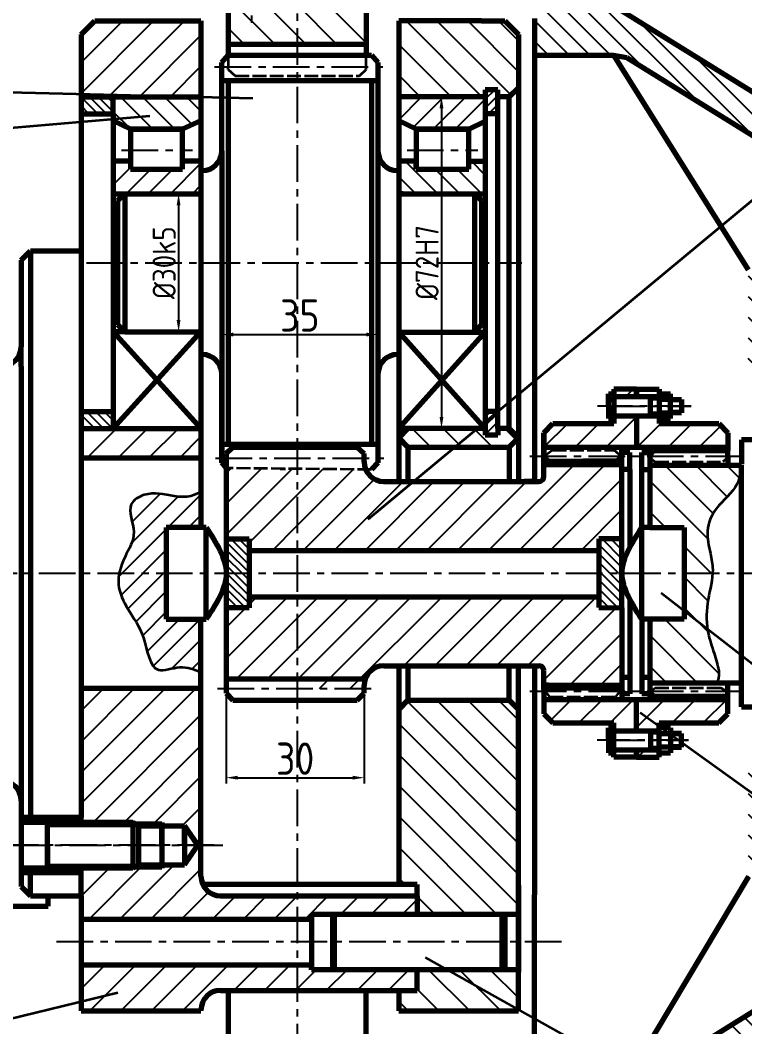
# Model space of a CAD drawing. Header units: millimetres. Extents: x -5 to 3318, y -968 to 297.
# Drawn here: x 2446.1 to 2603.3, y -409.6 to -191.3 of the extents above; entities that cross this region are included whole.
import ezdxf

# ---------------------------------------------------------------- set-up
doc = ezdxf.new("R2010")
doc.units = ezdxf.units.MM
doc.header["$LTSCALE"] = 0.25
doc.linetypes.add('ACAD_ISO02W100', pattern=[15, 12, -3])
doc.linetypes.add('CENTER', pattern=[50.8, 31.75, -6.35, 6.35, -6.35])
for name, color, linetype, lineweight in [('cu', 7, 'Continuous', 70), ('xi', 7, 'Continuous', 35), ('粗实线', 7, 'Continuous', 70), ('细实线', 7, 'Continuous', 35), ('虚线', 7, 'ACAD_ISO02W100', 35)]:
    doc.layers.add(name, color=color, linetype=linetype, lineweight=lineweight)
for name, color, linetype in [('中心线', 1, 'CENTER'), ('剖面线', 5, 'Continuous'), ('标注线', 6, 'Continuous')]:
    doc.layers.add(name, color=color, linetype=linetype)
doc.styles.add('标注', font='gbenor.shx', dxfattribs={"height": 7, "bigfont": 'gbcbig.shx'})
doc.dimstyles.new('ISO-25', dxfattribs={"dimtxt": 7, "dimasz": 2.5, "dimexe": 1.25, "dimexo": 0.625, "dimtad": 1, "dimtxsty": '标注', "dimcen": 2.5, "dimadec": 0, "dimazin": 0, "dimtfac": 1, "dimtmove": 0, "dimatfit": 3, "dimfxl": 1, "dimarcsym": 0})
pattern_1 = [(45, (1960.122, -1168.251), (-3.34739, 3.34739), [])]
pattern_2 = [(135, (1960.122, -1168.251), (-3.34739, -3.34739), [])]
pattern_3 = [(135, (1960.1222, -1168.2509), (-0.9563973, -0.9563973), [])]
pattern_4 = [(45, (1960.1222, -1168.2509), (-0.9563973, 0.9563973), [])]
pattern_5 = [(45, (1960.122, -1168.251), (-2.390993, 2.390993), [])]
pattern_6 = [(135, (1960.122, -1168.251), (-2.390993, -2.390993), [])]
pattern_7 = [(135, (-1228.0989, 70.4507), (-0.841899, -0.841899), [])]

# ---------------------------------------------------------------- blocks, each defined once
blk = doc.blocks.new('*D11')
at = {"layer": 'Defpoints', "color": 0, "transparency": 16777216}
for p in [(2482.21, -228.9), (2480.44, -258.81), (2482.21, -258.81)]:
    blk.add_point(p, dxfattribs=at)
at = {"layer": '标注线', "color": 0, "lineweight": -2, "transparency": 16777216}
for p, q in [((2481.58, -228.9), (2479.19, -228.9)), ((2480.44, -231.4), (2480.44, -256.31)), ((2481.58, -258.81), (2479.19, -258.81))]:
    blk.add_line(p, q, dxfattribs=at)
at = {"layer": '标注线', "color": 0, "transparency": 16777216}
for points in [[(2480.02, -231.4), (2480.85, -231.4), (2480.44, -228.9)], [(2480.02, -256.31), (2480.85, -256.31), (2480.44, -258.81)]]:
    blk.add_solid(points, dxfattribs=at)
at = {"layer": '标注线', "color": 0, "transparency": 16777216, "insert": (2477.31, -243.86), "char_height": 7, "attachment_point": 5, "rotation": 90, "style": '标注'}
blk.add_mtext('{\\H0.71429x;%%C30k5}', dxfattribs=at)
blk = doc.blocks.new('*D12')
at = {"layer": 'Defpoints', "color": 0, "transparency": 16777216}
for p in [(2523.69, -259.43), (2489.8, -261.37), (2523.69, -261.37)]:
    blk.add_point(p, dxfattribs=at)
at = {"layer": '标注线', "color": 0, "lineweight": -2, "transparency": 16777216}
for p, q in [((2489.8, -260.74), (2489.8, -258.18)), ((2492.3, -259.43), (2521.19, -259.43)), ((2523.69, -260.74), (2523.69, -258.18))]:
    blk.add_line(p, q, dxfattribs=at)
at = {"layer": '标注线', "color": 0, "transparency": 16777216}
for points in [[(2492.3, -259.01), (2492.3, -259.85), (2489.8, -259.43)], [(2521.19, -259.01), (2521.19, -259.85), (2523.69, -259.43)]]:
    blk.add_solid(points, dxfattribs=at)
at = {"layer": '标注线', "color": 0, "transparency": 16777216, "insert": (2506.74, -255.3), "char_height": 7, "attachment_point": 5, "style": '标注'}
blk.add_mtext('35', dxfattribs=at)
blk = doc.blocks.new('*D13')
at = {"layer": 'Defpoints', "color": 0, "transparency": 16777216}
for p in [(2539.76, -207.86), (2537.48, -279.78), (2539.76, -279.78)]:
    blk.add_point(p, dxfattribs=at)
at = {"layer": '标注线', "color": 0, "lineweight": -2, "transparency": 16777216}
for p, q in [((2539.14, -207.86), (2536.23, -207.86)), ((2537.48, -210.36), (2537.48, -277.28)), ((2539.14, -279.78), (2536.23, -279.78))]:
    blk.add_line(p, q, dxfattribs=at)
at = {"layer": '标注线', "color": 0, "transparency": 16777216}
for points in [[(2537.06, -210.36), (2537.89, -210.36), (2537.48, -207.86)], [(2537.06, -277.28), (2537.89, -277.28), (2537.48, -279.78)]]:
    blk.add_solid(points, dxfattribs=at)
at = {"layer": '标注线', "color": 0, "transparency": 16777216, "insert": (2534.35, -243.82), "char_height": 7, "attachment_point": 5, "rotation": 90, "style": '标注'}
blk.add_mtext('{\\H0.71429x;%%C72H7}', dxfattribs=at)
blk = doc.blocks.new('*D14')
at = {"layer": 'Defpoints', "color": 0, "transparency": 16777216}
for p in [(2490.77, -337.18), (2520.68, -337.18), (2520.68, -355.52)]:
    blk.add_point(p, dxfattribs=at)
at = {"layer": '标注线', "color": 0, "lineweight": -2, "transparency": 16777216}
for p, q in [((2490.77, -337.81), (2490.77, -356.77)), ((2520.68, -337.81), (2520.68, -356.77)), ((2493.27, -355.52), (2518.18, -355.52))]:
    blk.add_line(p, q, dxfattribs=at)
at = {"layer": '标注线', "color": 0, "transparency": 16777216}
for points in [[(2493.27, -355.1), (2493.27, -355.94), (2490.77, -355.52)], [(2518.18, -355.1), (2518.18, -355.94), (2520.68, -355.52)]]:
    blk.add_solid(points, dxfattribs=at)
at = {"layer": '标注线', "color": 0, "transparency": 16777216, "insert": (2505.73, -351.39), "char_height": 7, "attachment_point": 5, "style": '标注'}
blk.add_mtext('30', dxfattribs=at)
blk = doc.blocks.new('*D18')
at = {"layer": 'Defpoints', "color": 0, "transparency": 16777216}
for p in [(2811.33, -53.99), (2189.6, -288.34), (2811.33, -292.7)]:
    blk.add_point(p, dxfattribs=at)
at = {"layer": '标注线', "color": 0, "lineweight": -2, "transparency": 16777216}
for p, q in [((2189.6, -287.72), (2189.6, -52.74)), ((2192.1, -53.99), (2808.83, -53.99)), ((2811.33, -292.08), (2811.33, -52.74))]:
    blk.add_line(p, q, dxfattribs=at)
at = {"layer": '标注线', "color": 0, "transparency": 16777216}
for points in [[(2192.1, -53.57), (2192.1, -54.41), (2189.6, -53.99)], [(2808.83, -53.57), (2808.83, -54.41), (2811.33, -53.99)]]:
    blk.add_solid(points, dxfattribs=at)
at = {"layer": '标注线', "color": 0, "transparency": 16777216, "insert": (2508.35, -49.87), "char_height": 7, "attachment_point": 5, "style": '标注'}
blk.add_mtext('623', dxfattribs=at)
blk = doc.blocks.new('*D19')
at = {"layer": 'Defpoints', "color": 0, "transparency": 16777216}
for p in [(2698.47, -69.54), (2320.95, -223.87), (2698.47, -246.26)]:
    blk.add_point(p, dxfattribs=at)
at = {"layer": '标注线', "color": 0, "lineweight": -2, "transparency": 16777216}
for p, q in [((2320.95, -223.24), (2320.95, -68.29)), ((2323.45, -69.54), (2695.97, -69.54)), ((2698.47, -245.64), (2698.47, -68.29))]:
    blk.add_line(p, q, dxfattribs=at)
at = {"layer": '标注线', "color": 0, "transparency": 16777216}
for points in [[(2323.45, -69.12), (2323.45, -69.95), (2320.95, -69.54)], [(2695.97, -69.12), (2695.97, -69.95), (2698.47, -69.54)]]:
    blk.add_solid(points, dxfattribs=at)
at = {"layer": '标注线', "color": 0, "transparency": 16777216, "insert": (2508.56, -65.41), "char_height": 7, "attachment_point": 5, "style": '标注'}
blk.add_mtext('378', dxfattribs=at)

msp = doc.modelspace()

# ---------------------------------------------------------------- hatches: boundary and pattern name
at = {"layer": '剖面线'}
h = msp.add_hatch(dxfattribs=at)
h.set_pattern_fill('ANSI31', color=256, angle=90)
h.paths.add_polyline_path([(2576.135, -188.928), (2576.135, -186.376), (2576.135, -181.068), (2566.141, -181.115), (2566.141, -188.928), (2557.647, -188.928), (2557.647, -190.883), (2557.647, -198.85), (2574.781, -198.85), (2577.711, -199.374), (2614.633, -222.236), (2621.114, -216.853)])
h.paths.add_polyline_path([(2621.114, -216.853), (2614.633, -222.236), (2630.727, -232.202, -0.6953719), (2626.66, -243.153), (2604.002, -245.384), (2604.002, -269.048), (2607.544, -269.048), (2607.544, -266.477), (2608.145, -266.477), (2627.004, -266.477), (2627.532, -266.477), (2673.442, -266.477), (2673.442, -266.324), (2674.643, -266.324), (2696.253, -266.324), (2696.253, -260.517), (2686.383, -260.517), (2681.016, -260.517), (2681.016, -259.878), (2676.756, -259.878), (2674.294, -256.257), (2676.756, -252.636), (2681.016, -252.636), (2681.016, -251.997), (2686.383, -251.997), (2696.253, -251.997), (2696.253, -246.263), (2668.483, -246.263)])
h = msp.add_hatch(dxfattribs=at)
h.set_pattern_fill('ANSI31', color=256, scale=1.491, angle=90)
h.set_pattern_definition(pattern_2)
h.paths.add_polyline_path([(2506.177, -183.897), (2493.176, -183.897), (2491.225, -181.341), (2491.225, -196.443), (2506.177, -196.443)])
h = msp.add_hatch(dxfattribs=at)
h.set_pattern_fill('ANSI31', color=256, scale=1.491, angle=90)
h.set_pattern_definition(pattern_2)
h.paths.add_polyline_path([(2506.177, -196.443), (2521.13, -196.443), (2521.13, -183.897), (2506.177, -183.897)])
h = msp.add_hatch(dxfattribs=at)
h.set_pattern_fill('ANSI31', color=256, scale=1.491)
h.set_pattern_definition(pattern_1)
h.paths.add_polyline_path([(2485.286, -207.864), (2485.286, -191.407), (2462.295, -191.407), (2459.288, -194.338), (2459.288, -207.864)])
h = msp.add_hatch(dxfattribs=at)
h.set_pattern_fill('ANSI31', color=256, scale=1.491, angle=90)
h.set_pattern_definition(pattern_2)
h.paths.add_polyline_path([(2554.192, -194.338), (2551.189, -191.407), (2546.153, -191.407), (2528.193, -191.407), (2528.193, -207.864), (2546.98, -207.864), (2546.98, -206.364), (2549.685, -206.364), (2549.685, -207.864), (2552.164, -207.864), (2554.192, -205.913)])
h = msp.add_hatch(dxfattribs=at)
h.set_pattern_fill('ANSI31', color=256, scale=0.426)
h.set_pattern_definition(pattern_4)
h.paths.add_polyline_path([(2549.685, -206.364), (2546.98, -206.364), (2546.98, -211.549), (2549.685, -211.549)])
h = msp.add_hatch(dxfattribs=at)
h.set_pattern_fill('ANSI31', color=256, scale=0.426, angle=90)
h.set_pattern_definition(pattern_3)
h.paths.add_polyline_path([(2459.288, -207.864), (2459.288, -211.549), (2466.278, -211.549), (2466.278, -207.864)])
h = msp.add_hatch(dxfattribs=at)
h.set_pattern_fill('ANSI31', color=256, scale=1.065, angle=90)
h.set_pattern_definition(pattern_6)
h.paths.add_polyline_path([(2485.286, -207.864), (2466.278, -207.864), (2466.278, -211.549), (2466.278, -213.125), (2470.036, -214.927), (2481.303, -214.927), (2485.286, -213.125)])
h = msp.add_hatch(dxfattribs=at)
h.set_pattern_fill('ANSI31', color=256, scale=1.065)
h.set_pattern_definition(pattern_5)
h.paths.add_polyline_path([(2543.372, -214.927), (2546.98, -213.129), (2546.98, -207.864), (2546.826, -207.864), (2528.193, -207.864), (2528.193, -213.125), (2531.95, -214.927)])
h = msp.add_hatch(dxfattribs=at)
h.set_pattern_fill('ANSI31', color=256, scale=1.065)
h.set_pattern_definition(pattern_5)
h.paths.add_polyline_path([(2485.286, -223.869), (2485.286, -221.841), (2481.303, -221.841), (2481.303, -223.57), (2470.036, -223.57), (2470.036, -221.841), (2466.278, -221.841), (2466.278, -228.904), (2485.286, -228.904)])
h = msp.add_hatch(dxfattribs=at)
h.set_pattern_fill('ANSI31', color=256, scale=1.065, angle=90)
h.set_pattern_definition(pattern_6)
h.paths.add_polyline_path([(2528.193, -221.841), (2528.193, -228.904), (2546.98, -228.904), (2546.98, -221.841), (2543.372, -221.841), (2543.372, -223.57), (2543.222, -223.57), (2531.95, -223.57), (2531.95, -221.841)])
h = msp.add_hatch(dxfattribs=at)
h.set_pattern_fill('ANSI31', color=256, scale=1.5)
h.set_pattern_definition([(45, (-1228.099, 70.4507), (-3.367596, 3.367596), [])])
h.paths.add_polyline_path([(2579.788, -338.535), (2559.679, -338.535), (2559.679, -341.692), (2561.63, -343.647), (2574.895, -343.647), (2574.895, -345.34), (2579.788, -345.34)])
h.paths.add_polyline_path([(2599.578, -338.535), (2579.788, -338.535), (2579.788, -345.34), (2584.682, -345.34), (2584.682, -343.647), (2597.623, -343.647), (2599.578, -341.692)])
h.paths.add_polyline_path([(2584.682, -349.5), (2579.788, -349.5), (2579.788, -351.091), (2584.682, -351.091)])
h.paths.add_polyline_path([(2579.788, -349.5), (2574.895, -349.5), (2574.895, -350.112), (2574.895, -351.091), (2579.788, -351.091)])
h.paths.add_polyline_path([(2599.578, -280.752), (2597.623, -278.725), (2584.682, -278.725), (2584.682, -277.031), (2579.788, -277.031), (2579.788, -283.883), (2599.578, -283.883)])
h.paths.add_polyline_path([(2579.788, -277.031), (2574.895, -277.031), (2574.895, -278.725), (2561.63, -278.725), (2559.679, -280.752), (2559.679, -283.883), (2579.788, -283.883)])
h.paths.add_polyline_path([(2579.788, -271.281), (2574.895, -271.281), (2574.895, -272.26), (2574.895, -272.871), (2579.788, -272.871)])
h.paths.add_polyline_path([(2584.682, -271.281), (2579.788, -271.281), (2579.788, -272.871), (2584.682, -272.871)])
h = msp.add_hatch(dxfattribs=at)
h.set_pattern_fill('ANSI31', color=256, scale=0.426, angle=90)
h.set_pattern_definition(pattern_3)
h.paths.add_polyline_path([(2466.278, -276.092), (2459.288, -276.092), (2459.288, -279.777), (2466.278, -279.777)])
h = msp.add_hatch(dxfattribs=at)
h.set_pattern_fill('ANSI31', color=256, scale=0.426)
h.set_pattern_definition(pattern_4)
h.paths.add_polyline_path([(2549.685, -276.092), (2546.98, -276.092), (2546.98, -281.281), (2549.685, -281.281), (2549.685, -279.777)])
h = msp.add_hatch(dxfattribs=at)
h.set_pattern_fill('ANSI31', color=256, scale=1.491)
h.set_pattern_definition(pattern_1)
h.paths.add_polyline_path([(2459.288, -279.777), (2459.288, -286.239), (2485.286, -286.239), (2485.286, -279.777)])
h = msp.add_hatch(dxfattribs=at)
h.set_pattern_fill('ANSI31', color=256, scale=1.491, angle=90)
h.set_pattern_definition(pattern_2)
h.paths.add_polyline_path([(2552.164, -279.777), (2549.685, -279.777), (2549.685, -281.281), (2546.98, -281.281), (2546.98, -279.777), (2530.149, -279.777), (2528.193, -281.805), (2530.149, -283.832), (2552.164, -283.832), (2554.192, -281.805)])
h = msp.add_hatch(dxfattribs=at)
h.set_pattern_fill('ANSI31', color=256, scale=1.491)
h.set_pattern_definition(pattern_1)
h.paths.add_polyline_path([(2576.583, -287.666), (2559.679, -287.648), (2559.679, -290.21, -0.4142136), (2558.614, -291.275), (2555.419, -291.275), (2524.939, -291.275, -0.2990401), (2521.029, -288.707), (2506.177, -288.564), (2506.177, -306.227), (2571.624, -306.227), (2571.624, -303.76), (2576.583, -303.748)])
h = msp.add_hatch(dxfattribs=at)
h.set_pattern_fill('ANSI31', color=256, scale=1.491, angle=90)
h.set_pattern_definition(pattern_2)
edge = h.paths.add_edge_path()
edge.add_spline(control_points=[(2596.294, -311.186), (2596.309, -310.91), (2596.337, -309.488), (2595.761, -306.419), (2594.622, -301.904), (2597.03, -296.329), (2601.858, -292.983), (2602.382, -289.169), (2602.558, -287.739)], knot_values=[0.0505974, 0.0505974, 0.0505974, 0.0505974, 0.2474213, 1.0669593, 2.2320904, 3.4389252, 5.0918814, 6.0722665, 6.0722665, 6.0722665, 6.0722665], degree=3, periodic=0)
edge.add_line((2602.558, -287.739), (2582.67, -287.739))
edge.add_line((2582.67, -287.739), (2582.67, -301.264))
edge.add_line((2582.67, -301.264), (2590.108, -301.264))
edge.add_line((2590.108, -301.264), (2590.108, -311.186))
edge.add_line((2590.108, -311.186), (2596.294, -311.186))
h = msp.add_hatch(dxfattribs=at)
h.set_pattern_fill('ANSI31', color=256, scale=1.491)
h.set_pattern_definition(pattern_1)
h.paths.add_polyline_path([(2506.177, -288.564), (2490.773, -288.416), (2490.773, -303.748), (2495.732, -303.748), (2495.732, -306.227), (2506.177, -306.227)])
h = msp.add_hatch(dxfattribs=at)
h.set_pattern_fill('ANSI31', color=256)
edge = h.paths.add_edge_path()
edge.add_line((2485.286, -293.903), (2485.286, -293.528))
edge.add_spline(control_points=[(2485.286, -293.528), (2484.574, -293.899), (2482.778, -294.834), (2478.481, -294.457), (2474.048, -293.21), (2468.611, -296.54), (2471.922, -302.462), (2468.951, -306.965), (2467.789, -310.024), (2467.554, -311.186)], knot_values=[0, 0, 0, 0, 2.371991, 5.978081, 12.4819899, 15.9549599, 21.9866784, 27.8456781, 31.3841047, 31.3841047, 31.3841047, 31.3841047], degree=3, periodic=0)
edge.add_line((2467.554, -311.186), (2477.772, -311.186))
edge.add_line((2477.772, -311.186), (2477.772, -301.264))
edge.add_line((2477.772, -301.264), (2485.286, -301.264))
edge.add_line((2485.286, -301.264), (2485.286, -293.903))
edge = h.paths.add_edge_path()
edge.add_line((2485.286, -321.18), (2477.772, -321.18))
edge.add_line((2477.772, -321.18), (2477.772, -311.186))
edge.add_line((2477.772, -311.186), (2467.554, -311.186))
edge.add_spline(control_points=[(2467.554, -311.186), (2467.388, -312.011), (2467.181, -314.711), (2469.604, -319.597), (2473.409, -324.498), (2474.279, -333.849), (2480.888, -330.823), (2483.818, -332.058), (2485.286, -332.677)], knot_values=[31.3841047, 31.3841047, 31.3841047, 31.3841047, 33.8988237, 39.5560032, 46.6307882, 54.3291174, 59.023881, 63.7446088, 63.7446088, 63.7446088, 63.7446088], degree=3, periodic=0)
edge.add_line((2485.286, -332.677), (2485.286, -321.18))
h = msp.add_hatch(dxfattribs=at)
h.set_pattern_fill('ANSI31', color=256, scale=0.375, angle=90)
h.set_pattern_definition(pattern_7)
h.paths.add_polyline_path([(2490.773, -311.186), (2495.732, -311.186), (2495.732, -306.227), (2495.732, -303.748), (2490.773, -303.748)])
h = msp.add_hatch(dxfattribs=at)
h.set_pattern_fill('ANSI31', color=256, scale=0.426, angle=90)
h.set_pattern_definition(pattern_3)
h.paths.add_polyline_path([(2571.624, -311.186), (2576.583, -311.186), (2576.583, -303.748), (2571.624, -303.76)])
h = msp.add_hatch(dxfattribs=at)
h.set_pattern_fill('ANSI31', color=256, scale=0.375, angle=90)
h.set_pattern_definition(pattern_7)
h.paths.add_polyline_path([(2490.773, -318.7), (2495.732, -318.7), (2495.732, -316.293), (2495.732, -311.186), (2490.773, -311.186)])
h = msp.add_hatch(dxfattribs=at)
h.set_pattern_fill('ANSI31', color=256, scale=0.426, angle=90)
h.set_pattern_definition(pattern_3)
h.paths.add_polyline_path([(2571.624, -318.624), (2576.583, -318.7), (2576.583, -311.186), (2571.624, -311.186)])
h = msp.add_hatch(dxfattribs=at)
h.set_pattern_fill('ANSI31', color=256, scale=1.491, angle=90)
h.set_pattern_definition(pattern_2)
edge = h.paths.add_edge_path()
edge.add_line((2590.108, -321.18), (2582.67, -321.18))
edge.add_line((2582.67, -321.18), (2582.67, -334.931))
edge.add_line((2582.67, -334.931), (2597.322, -334.931))
edge.add_spline(control_points=[(2597.322, -334.931), (2597.41, -334.589), (2597.757, -333.153), (2597.535, -331.49), (2596.359, -327.741), (2594.779, -322.98), (2595.047, -317.139), (2596.194, -313.08), (2596.294, -311.186)], knot_values=[6.0722665, 6.0722665, 6.0722665, 6.0722665, 6.22036, 6.69636, 7.6480696, 8.7411897, 10.2993149, 11.6539842, 11.6539842, 11.6539842, 11.6539842], degree=3, periodic=0)
edge.add_line((2596.294, -311.186), (2590.108, -311.186))
edge.add_line((2590.108, -311.186), (2590.108, -320.805))
edge.add_line((2590.108, -320.805), (2590.108, -321.18))
h = msp.add_hatch(dxfattribs=at)
h.set_pattern_fill('ANSI31', color=256, scale=1.491)
h.set_pattern_definition(pattern_1)
h.paths.add_polyline_path([(2506.177, -316.293), (2495.732, -316.293), (2495.732, -318.7), (2490.773, -318.7), (2490.773, -334.177), (2506.177, -334.177)])
h = msp.add_hatch(dxfattribs=at)
h.set_pattern_fill('ANSI31', color=256, scale=1.491)
h.set_pattern_definition(pattern_1)
h.paths.add_polyline_path([(2576.583, -318.7), (2571.624, -318.624), (2571.624, -316.293), (2506.177, -316.293), (2506.177, -336.209), (2520.679, -336.209), (2520.679, -335.506, -0.4142136), (2524.939, -331.246), (2528.193, -331.246), (2530.149, -331.246), (2552.164, -331.246), (2554.192, -331.246), (2558.614, -331.246, -0.4142136), (2559.679, -332.311), (2559.679, -335.455), (2560.654, -335.455), (2576.583, -335.455)])
h = msp.add_hatch(dxfattribs=at)
h.set_pattern_fill('ANSI31', color=256, scale=1.491)
h.set_pattern_definition(pattern_1)
h.paths.add_polyline_path([(2485.286, -336.209), (2459.288, -336.209), (2459.288, -364.159), (2459.288, -365.207), (2470.535, -365.207), (2476.788, -365.207), (2476.788, -365.951), (2481.751, -365.951), (2484.619, -370.17), (2485.286, -370.17)])
h = msp.add_hatch(dxfattribs=at)
h.set_pattern_fill('ANSI31', color=256, scale=1.491, angle=90)
h.set_pattern_definition(pattern_2)
h.paths.add_polyline_path([(2528.193, -378.664), (2532.176, -378.664), (2532.176, -381.143), (2532.176, -385.122), (2550.66, -385.122), (2554.192, -385.122), (2554.192, -384.376), (2554.192, -340.716), (2552.164, -338.688), (2530.149, -338.688), (2528.193, -340.716)])
h = msp.add_hatch(dxfattribs=at)
h.set_pattern_fill('ANSI31', color=256, angle=90)
h.paths.add_polyline_path([(2696.253, -356.197), (2693.507, -356.197), (2687.162, -356.197), (2691.947, -361.854), (2696.253, -361.854)], flags=17)
h.paths.add_polyline_path([(2687.162, -356.197), (2673.442, -356.197), (2673.442, -356.001), (2637.259, -356.001), (2665.497, -377.967), (2668.483, -376.108), (2696.253, -376.108), (2696.253, -370.374), (2686.699, -370.374), (2681.332, -370.374), (2681.332, -369.735), (2677.072, -369.735), (2674.61, -366.114), (2677.072, -362.493), (2681.332, -362.493), (2681.332, -361.854), (2686.699, -361.854), (2691.947, -361.854)])
h.paths.add_polyline_path([(2637.259, -356.001), (2627.532, -356.001), (2607.544, -356.001), (2607.544, -353.809), (2604.002, -353.809), (2604.002, -358.244), (2625.819, -373.91), (2628.722, -373.503, -0.3639077), (2636.284, -381.425), (2647.269, -389.313), (2665.497, -377.967)])
h.paths.add_polyline_path([(2604.002, -358.244), (2604.002, -376.969), (2625.819, -373.91)], flags=17)
h.paths.add_polyline_path([(2647.269, -389.313), (2636.284, -381.425, -0.2761957), (2632.285, -389.203), (2613.245, -401.06), (2620.529, -405.959)])
h.paths.add_polyline_path([(2620.529, -405.959), (2613.245, -401.06), (2581.309, -420.949), (2589.293, -425.402)])
h.paths.add_polyline_path([(2589.293, -425.402), (2581.309, -420.949), (2577.57, -423.277, -0.1401527), (2576.445, -423.599), (2557.647, -423.599), (2557.647, -431.561), (2559.679, -433.593), (2566.141, -433.593), (2566.141, -441.303), (2576.135, -441.303), (2576.135, -433.593)])
h = msp.add_hatch(dxfattribs=at)
h.set_pattern_fill('ANSI31', color=256, scale=1.491)
h.set_pattern_definition(pattern_1)
h.paths.add_polyline_path([(2506.177, -386.175), (2506.177, -381.143), (2489.546, -381.143, -0.4142136), (2485.286, -376.883), (2485.286, -370.17), (2484.619, -370.17), (2481.751, -374.388), (2476.788, -374.388), (2476.788, -375.133), (2470.535, -375.133), (2459.288, -375.133), (2459.288, -381.143), (2459.288, -386.175)])
h = msp.add_hatch(dxfattribs=at)
h.set_pattern_fill('ANSI31', color=256, scale=1.491)
h.set_pattern_definition(pattern_1)
h.paths.add_polyline_path([(2532.176, -381.143), (2506.177, -381.143), (2506.177, -386.175), (2509.257, -386.175), (2509.257, -385.122), (2514.293, -385.122), (2532.176, -385.122)])
h = msp.add_hatch(dxfattribs=at)
h.set_pattern_fill('ANSI31', color=256, scale=1.491)
h.set_pattern_definition(pattern_1)
h.paths.add_polyline_path([(2485.286, -406.09), (2485.286, -405.915, -0.4142136), (2489.546, -401.655), (2506.177, -401.655), (2506.177, -396.168), (2459.288, -396.168), (2459.288, -406.09)])
h = msp.add_hatch(dxfattribs=at)
h.set_pattern_fill('ANSI31', color=256, scale=1.491)
h.set_pattern_definition(pattern_1)
h.paths.add_polyline_path([(2532.176, -397.148), (2509.257, -397.148), (2509.257, -396.168), (2506.177, -396.168), (2506.177, -401.655), (2525.113, -401.655), (2525.186, -401.655), (2525.186, -401.131), (2532.176, -401.131)])
h = msp.add_hatch(dxfattribs=at)
h.set_pattern_fill('ANSI31', color=256, scale=1.491, angle=90)
h.set_pattern_definition(pattern_2)
h.paths.add_polyline_path([(2532.176, -397.148), (2532.176, -401.131), (2528.193, -401.131), (2528.193, -406.09), (2554.192, -406.09), (2554.192, -397.148), (2550.66, -397.148)])

# ---------------------------------------------------------------- linework, layer by layer
at = {"layer": 'cu', "color": 7}
for p, q in [((2573.671, -274.951), (2573.671, -272.26)), ((2573.671, -272.26), (2574.895, -272.26)), ((2579.788, -271.281), (2574.895, -271.281)), ((2574.895, -271.281), (2574.895, -272.26)), ((2574.895, -272.26), (2574.895, -273.483)), ((2579.788, -272.871), (2579.788, -271.281)), ((2579.788, -271.281), (2584.682, -271.281)), ((2584.682, -271.281), (2584.682, -278.725)), ((2584.682, -272.26), (2587.129, -272.26)), ((2587.129, -277.643), (2587.129, -272.26)), ((2573.671, -273.483), (2574.895, -273.483)), ((2573.671, -274.951), (2573.671, -277.643)), ((2574.895, -272.871), (2584.682, -272.871)), ((2574.895, -273.483), (2574.895, -278.725)), ((2582.847, -277.031), (2582.847, -272.871)), ((2587.129, -273.483), (2584.682, -273.483)), ((2587.129, -273.483), (2589.576, -273.483)), ((2589.576, -273.483), (2589.576, -276.419)), ((2573.671, -276.419), (2574.895, -276.419)), ((2574.895, -277.031), (2584.682, -277.031)), ((2584.682, -276.419), (2587.129, -276.419)), ((2589.576, -276.419), (2587.129, -276.419)), ((2573.671, -277.643), (2574.895, -277.643)), ((2587.129, -277.643), (2584.682, -277.643)), ((2573.671, -347.42), (2573.671, -344.729)), ((2573.671, -344.729), (2574.895, -344.729)), ((2574.895, -348.888), (2574.895, -343.647)), ((2584.682, -351.091), (2584.682, -343.647)), ((2587.129, -344.729), (2584.682, -344.729)), ((2587.129, -344.729), (2587.129, -350.112)), ((2573.671, -345.952), (2574.895, -345.952)), ((2574.895, -345.34), (2584.682, -345.34)), ((2582.847, -345.34), (2582.847, -349.5)), ((2584.682, -345.952), (2587.129, -345.952)), ((2589.576, -345.952), (2587.129, -345.952)), ((2589.576, -348.888), (2589.576, -345.952)), ((2573.671, -347.42), (2573.671, -350.112)), ((2573.671, -348.888), (2574.895, -348.888)), ((2574.895, -350.112), (2574.895, -348.888)), ((2587.129, -348.888), (2584.682, -348.888)), ((2587.129, -348.888), (2589.576, -348.888)), ((2573.671, -350.112), (2574.895, -350.112)), ((2574.895, -349.5), (2584.682, -349.5)), ((2574.895, -351.091), (2574.895, -350.112)), ((2579.788, -351.091), (2574.895, -351.091)), ((2579.788, -349.5), (2579.788, -351.091)), ((2579.788, -351.091), (2584.682, -351.091)), ((2584.682, -350.112), (2587.129, -350.112))]:
    msp.add_line(p, q, dxfattribs=at)
at = {"layer": 'xi'}
for p, q in [((2584.682, -273.483), (2582.847, -273.483)), ((2589.576, -273.85), (2587.129, -273.85)), ((2584.682, -276.419), (2582.847, -276.419)), ((2589.576, -276.052), (2587.129, -276.052)), ((2584.682, -345.952), (2582.847, -345.952)), ((2589.576, -346.319), (2587.129, -346.319)), ((2584.682, -348.888), (2582.847, -348.888)), ((2589.576, -348.521), (2587.129, -348.521))]:
    msp.add_line(p, q, dxfattribs=at)
at = {"layer": '中心线'}
for p, q in [((2496.256, -104.546), (2496.256, -192.685)), ((2506.177, -129.492), (2506.177, -486.114)), ((2488.217, -201.401), (2524.808, -201.401)), ((2468.08, -219.438), (2483.484, -219.438)), ((2529.995, -219.438), (2545.327, -219.438)), ((2460.489, -243.856), (2554.869, -243.856)), ((2591.623, -274.951), (2571.355, -274.951)), ((2573.671, -274.951), (2591.623, -274.951)), ((2556.671, -285.788), (2602.387, -285.788)), ((2488.443, -286.239), (2525.314, -286.239)), ((2183.444, -311.186), (2823.573, -311.186)), ((2488.895, -336.209), (2522.634, -336.209)), ((2556.671, -336.733), (2602.586, -336.733)), ((2591.098, -347.42), (2571.217, -347.42)), ((2573.671, -347.42), (2589.576, -347.42)), ((2589.576, -347.42), (2591.098, -347.42)), ((2488.141, -370.17), (2442.231, -370.17)), ((2444.033, -370.17), (2490.387, -370.17)), ((2453.954, -391.061), (2563.81, -391.041))]:
    msp.add_line(p, q, dxfattribs=at)
at = {"layer": '粗实线'}
for p, q in [((2491.225, -181.341), (2491.225, -198.85)), ((2521.13, -183.897), (2521.13, -198.85)), ((2576.135, -188.928), (2668.483, -246.263)), ((2576.135, -188.928), (2668.483, -246.263)), ((2459.288, -194.338), (2462.295, -191.407)), ((2462.295, -191.407), (2485.286, -191.407)), ((2485.286, -191.407), (2485.286, -223.869)), ((2546.153, -191.407), (2528.193, -191.407)), ((2528.193, -191.407), (2528.193, -291.275)), ((2546.153, -191.407), (2551.189, -191.407)), ((2551.189, -191.407), (2554.192, -194.338)), ((2557.647, -190.883), (2557.647, -198.85)), ((2459.288, -194.338), (2459.288, -241.305)), ((2491.225, -196.443), (2521.13, -196.443)), ((2554.192, -194.338), (2554.192, -291.275)), ((2489.798, -200.426), (2491.225, -198.85)), ((2489.798, -219.609), (2489.798, -200.426)), ((2491.225, -198.85), (2522.259, -198.85)), ((2522.259, -198.85), (2523.686, -200.426)), ((2523.686, -200.426), (2523.686, -287.215)), ((2523.686, -200.426), (2523.686, -219.609)), ((2557.647, -198.85), (2574.781, -198.85)), ((2557.647, -198.85), (2557.647, -290.645)), ((2574.781, -198.85), (2577.711, -199.374)), ((2574.781, -198.85), (2604.002, -245.384)), ((2577.711, -199.374), (2630.727, -232.202)), ((2489.798, -204.332), (2523.686, -204.332)), ((2491.225, -204.332), (2491.227, -283.232)), ((2522.259, -204.332), (2522.259, -283.232)), ((2546.98, -206.364), (2546.98, -281.281)), ((2549.685, -206.364), (2546.98, -206.364)), ((2549.685, -279.777), (2549.685, -206.364)), ((2552.164, -207.864), (2554.192, -205.913)), ((2459.288, -207.864), (2485.286, -207.864)), ((2466.278, -211.549), (2466.278, -207.864)), ((2546.826, -207.864), (2528.193, -207.864)), ((2546.826, -207.864), (2546.98, -207.864)), ((2552.164, -207.864), (2549.685, -207.864)), ((2552.164, -279.777), (2552.164, -207.864)), ((2459.288, -211.549), (2466.278, -211.549)), ((2466.278, -211.549), (2466.278, -279.777)), ((2549.685, -211.549), (2546.98, -211.549)), ((2470.036, -214.927), (2466.278, -213.125)), ((2485.286, -213.125), (2481.303, -214.927)), ((2531.95, -214.927), (2528.193, -213.125)), ((2543.372, -214.927), (2546.98, -213.129)), ((2481.303, -214.927), (2470.036, -214.927)), ((2470.036, -214.927), (2481.303, -214.927)), ((2470.036, -214.927), (2470.036, -223.57)), ((2481.303, -223.57), (2481.303, -214.927)), ((2543.372, -214.927), (2531.95, -214.927)), ((2531.95, -214.927), (2543.372, -214.927)), ((2531.95, -214.927), (2531.95, -223.57)), ((2543.372, -223.57), (2543.372, -214.927)), ((2489.798, -219.609), (2489.798, -287.215)), ((2470.036, -221.841), (2466.278, -221.841)), ((2485.286, -221.841), (2481.303, -221.841)), ((2531.95, -221.841), (2528.193, -221.841)), ((2531.95, -223.57), (2531.95, -221.841)), ((2543.372, -223.57), (2543.372, -221.841)), ((2543.372, -221.841), (2546.98, -221.841)), ((2470.036, -223.57), (2481.303, -223.57)), ((2485.286, -223.869), (2485.286, -293.903)), ((2485.286, -223.869), (2485.538, -223.869)), ((2526.238, -223.794), (2526.238, -223.869)), ((2528.193, -223.869), (2527.946, -223.869)), ((2531.95, -223.57), (2543.222, -223.57)), ((2543.222, -223.57), (2543.372, -223.57)), ((2466.278, -228.904), (2485.286, -228.904)), ((2467.254, -230.331), (2468.758, -228.904)), ((2468.758, -228.904), (2468.758, -258.813)), ((2529.169, -228.904), (2528.193, -228.904)), ((2528.193, -228.904), (2546.98, -228.904)), ((2544.726, -258.813), (2544.726, -228.904)), ((2544.726, -228.904), (2546.153, -230.331)), ((2467.254, -257.31), (2467.254, -230.331)), ((2546.153, -230.331), (2546.153, -257.31)), ((2446.29, -243.332), (2448.318, -241.305)), ((2448.318, -241.305), (2448.318, -364.159)), ((2448.318, -241.305), (2459.288, -241.305)), ((2459.288, -241.305), (2459.288, -364.159)), ((2446.29, -243.332), (2446.29, -262.064)), ((2468.758, -258.813), (2467.254, -257.31)), ((2546.153, -257.31), (2544.726, -258.813)), ((2468.758, -258.813), (2466.278, -258.813)), ((2466.278, -279.777), (2485.286, -258.813)), ((2466.278, -258.813), (2485.286, -279.777)), ((2468.758, -258.813), (2485.286, -258.813)), ((2546.98, -279.777), (2528.193, -258.813)), ((2528.717, -258.886), (2528.193, -258.886)), ((2528.193, -258.886), (2546.98, -258.886)), ((2528.193, -279.777), (2546.98, -258.886)), ((2446.29, -266.324), (2446.29, -262.064)), ((2485.286, -263.772), (2485.538, -263.772)), ((2528.193, -263.772), (2527.946, -263.772)), ((2446.29, -266.324), (2446.29, -356.197)), ((2489.798, -287.215), (2489.798, -268.032)), ((2523.686, -268.032), (2523.686, -283.232)), ((2579.788, -271.281), (2579.788, -272.871)), ((2459.288, -276.092), (2466.278, -276.092)), ((2549.685, -276.092), (2546.98, -276.092)), ((2579.788, -277.031), (2579.788, -283.883)), ((2559.679, -280.752), (2561.63, -278.725)), ((2561.63, -278.725), (2574.895, -278.725)), ((2584.682, -278.725), (2597.623, -278.725)), ((2597.623, -278.725), (2599.578, -280.752)), ((2459.288, -279.777), (2485.286, -279.777)), ((2546.98, -279.777), (2528.193, -279.777)), ((2530.149, -279.777), (2528.193, -281.805)), ((2549.685, -281.281), (2546.98, -281.281)), ((2552.164, -279.777), (2549.685, -279.777)), ((2549.685, -279.777), (2549.685, -281.281)), ((2554.192, -281.805), (2552.164, -279.777)), ((2559.679, -280.752), (2559.679, -287.015)), ((2559.679, -290.21), (2559.679, -280.752)), ((2599.578, -280.752), (2599.578, -284.586)), ((2489.798, -283.232), (2523.686, -283.232)), ((2528.193, -281.805), (2530.149, -283.832)), ((2552.164, -283.832), (2554.192, -281.805)), ((2607.544, -282.256), (2602.586, -282.256)), ((2602.586, -282.256), (2602.586, -283.521)), ((2602.586, -283.521), (2602.586, -287.517)), ((2490.773, -285.259), (2492.2, -283.832)), ((2490.773, -285.259), (2490.773, -337.185)), ((2492.2, -283.832), (2519.175, -283.832)), ((2519.175, -283.832), (2520.679, -285.259)), ((2520.679, -287.015), (2520.679, -285.259)), ((2530.149, -283.832), (2552.164, -283.832)), ((2530.149, -283.832), (2530.149, -291.275)), ((2552.164, -283.832), (2552.164, -291.275)), ((2559.679, -283.883), (2599.578, -283.883)), ((2560.654, -286.989), (2559.679, -285.937)), ((2575.519, -286.847), (2576.583, -285.925)), ((2576.583, -287.666), (2576.583, -283.883)), ((2578.312, -285.034), (2576.583, -285.034)), ((2578.312, -288.719), (2578.312, -285.034)), ((2580.945, -285.034), (2582.67, -285.034)), ((2580.945, -321.18), (2580.945, -285.034)), ((2582.67, -285.034), (2582.67, -283.883)), ((2582.67, -285.562), (2583.65, -284.586)), ((2582.67, -285.034), (2582.67, -301.264)), ((2583.65, -284.586), (2599.578, -284.586)), ((2599.632, -286.069), (2599.632, -284.586)), ((2485.286, -286.239), (2459.288, -286.239)), ((2490.773, -288.416), (2489.798, -287.215)), ((2523.686, -287.215), (2522.259, -288.719)), ((2576.583, -287.666), (2559.631, -287.648)), ((2575.519, -286.847), (2560.654, -286.989)), ((2576.583, -303.748), (2576.583, -287.666)), ((2582.67, -287.739), (2602.586, -287.739)), ((2599.632, -286.069), (2599.632, -287.739)), ((2602.586, -340.188), (2602.586, -287.739)), ((2491.228, -288.416), (2491.228, -288.42)), ((2503.642, -288.54), (2503.642, -288.54)), ((2578.312, -288.719), (2576.583, -288.719)), ((2578.312, -288.719), (2578.312, -305.524)), ((2580.945, -288.719), (2582.67, -288.719)), ((2524.939, -291.275), (2555.419, -291.275)), ((2557.647, -291.275), (2555.419, -291.275)), ((2555.419, -291.275), (2558.614, -291.275)), ((2557.647, -291.275), (2557.647, -290.645)), ((2485.286, -293.903), (2485.286, -301.264)), ((2485.286, -301.264), (2477.772, -301.264)), ((2477.772, -301.264), (2477.772, -321.18)), ((2486.415, -301.264), (2485.286, -301.264)), ((2486.415, -321.18), (2486.415, -301.264)), ((2582.67, -301.264), (2580.945, -301.264)), ((2582.67, -301.264), (2590.108, -301.264)), ((2590.108, -301.264), (2590.108, -320.805)), ((2490.773, -303.748), (2495.732, -303.748)), ((2495.732, -303.748), (2495.732, -306.227)), ((2571.624, -303.748), (2571.624, -318.624)), ((2576.583, -303.748), (2571.624, -303.76)), ((2576.583, -318.7), (2576.583, -303.748)), ((2495.732, -306.227), (2495.732, -316.293)), ((2495.732, -306.227), (2571.624, -306.227)), ((2495.732, -316.293), (2495.732, -318.7)), ((2495.732, -316.293), (2571.624, -316.293)), ((2495.732, -318.7), (2490.773, -318.7)), ((2571.624, -318.624), (2576.583, -318.7)), ((2576.583, -318.7), (2576.583, -336.733)), ((2578.312, -316.904), (2578.312, -336.733)), ((2590.108, -320.805), (2590.108, -321.18)), ((2477.772, -321.18), (2485.286, -321.18)), ((2485.286, -376.883), (2485.286, -321.18)), ((2485.286, -321.18), (2486.415, -321.18)), ((2590.108, -321.18), (2580.945, -321.18)), ((2580.945, -321.18), (2580.945, -336.733)), ((2582.67, -321.18), (2582.67, -336.882)), ((2524.939, -331.246), (2528.193, -331.246)), ((2528.193, -331.246), (2528.193, -378.664)), ((2528.193, -331.246), (2530.149, -331.246)), ((2530.149, -331.246), (2552.164, -331.246)), ((2530.149, -331.246), (2530.149, -338.688)), ((2552.164, -331.246), (2554.192, -331.246)), ((2552.164, -338.688), (2552.164, -331.246)), ((2554.192, -378.813), (2554.192, -331.246)), ((2554.192, -331.246), (2558.614, -331.246)), ((2554.192, -384.93), (2554.192, -331.246)), ((2557.647, -331.246), (2557.647, -380.918)), ((2559.679, -336.431), (2559.679, -332.311)), ((2576.583, -333.725), (2578.312, -333.725)), ((2580.945, -333.725), (2582.67, -333.725)), ((2520.679, -334.177), (2490.773, -334.177)), ((2520.679, -337.185), (2520.679, -335.506)), ((2560.654, -335.455), (2559.679, -335.455)), ((2559.679, -337.045), (2560.885, -336.055)), ((2560.654, -335.455), (2576.583, -335.455)), ((2560.885, -336.055), (2575.447, -336.055)), ((2575.447, -336.055), (2576.583, -336.882)), ((2575.447, -336.055), (2576.583, -336.055)), ((2582.67, -334.931), (2602.586, -334.931)), ((2599.578, -336.995), (2599.578, -334.931)), ((2485.286, -336.209), (2459.288, -336.209)), ((2490.773, -337.185), (2492.2, -338.688)), ((2519.175, -338.688), (2520.679, -337.185)), ((2559.679, -336.431), (2559.679, -336.431)), ((2559.679, -336.431), (2559.679, -336.431)), ((2559.679, -336.431), (2559.679, -341.692)), ((2576.583, -337.334), (2576.583, -336.733)), ((2578.312, -337.334), (2576.583, -337.334)), ((2576.583, -337.334), (2576.583, -338.535)), ((2578.312, -336.733), (2578.312, -337.334)), ((2580.945, -336.733), (2580.945, -337.334)), ((2582.67, -337.334), (2580.945, -337.334)), ((2582.67, -336.882), (2582.67, -337.334)), ((2582.67, -336.882), (2582.67, -338.535)), ((2583.65, -337.934), (2582.67, -336.882)), ((2599.578, -337.934), (2583.65, -337.934)), ((2599.578, -337.934), (2599.578, -336.995)), ((2599.578, -338.535), (2599.578, -337.934)), ((2492.2, -338.688), (2519.175, -338.688)), ((2530.149, -338.688), (2528.193, -340.716)), ((2530.149, -338.688), (2552.164, -338.688)), ((2552.164, -338.688), (2554.192, -340.716)), ((2559.679, -338.535), (2599.578, -338.535)), ((2579.788, -345.34), (2579.788, -338.535)), ((2599.578, -341.692), (2599.578, -338.535)), ((2602.586, -340.188), (2602.586, -338.999)), ((2602.586, -340.188), (2607.544, -340.188)), ((2559.679, -341.692), (2561.63, -343.647)), ((2597.623, -343.647), (2599.578, -341.692)), ((2561.63, -343.647), (2574.895, -343.647)), ((2584.682, -343.647), (2597.623, -343.647)), ((2579.788, -351.091), (2579.788, -349.5)), ((2446.29, -356.197), (2446.29, -364.159)), ((2446.29, -360.457), (2446.29, -379.111)), ((2448.318, -364.159), (2446.29, -364.159)), ((2459.288, -364.159), (2448.318, -364.159)), ((2459.288, -365.207), (2459.288, -364.159)), ((2470.535, -365.207), (2446.29, -365.207)), ((2451.973, -375.133), (2451.973, -365.207)), ((2471.825, -365.951), (2470.535, -365.207)), ((2470.535, -365.207), (2470.535, -375.133)), ((2471.825, -374.388), (2471.825, -365.951)), ((2471.825, -365.951), (2481.751, -365.951)), ((2476.788, -370.17), (2476.788, -365.207)), ((2476.788, -365.207), (2476.788, -375.133)), ((2481.751, -370.17), (2481.751, -365.951)), ((2481.751, -365.951), (2481.751, -374.388)), ((2484.619, -370.17), (2481.751, -365.951)), ((2451.973, -370.17), (2451.973, -375.133)), ((2476.788, -370.17), (2476.788, -370.17)), ((2481.751, -374.388), (2484.619, -370.17)), ((2470.535, -375.133), (2446.29, -375.133)), ((2459.288, -381.143), (2459.288, -375.133)), ((2471.825, -374.388), (2470.535, -375.133)), ((2471.825, -374.388), (2481.751, -374.388)), ((2448.318, -376.108), (2446.29, -376.108)), ((2446.29, -376.108), (2459.288, -376.108)), ((2448.318, -381.143), (2448.318, -376.108)), ((2604.064, -376.961), (2576.135, -423.599)), ((2446.29, -379.111), (2448.318, -381.143)), ((2485.887, -378.664), (2485.676, -378.664)), ((2532.176, -378.664), (2485.887, -378.664)), ((2532.176, -381.143), (2532.176, -378.664)), ((2554.192, -378.813), (2554.192, -385.122)), ((2448.318, -381.143), (2459.288, -381.143)), ((2452.148, -383.397), (2452.148, -381.143)), ((2459.288, -381.143), (2459.288, -406.09)), ((2489.546, -381.143), (2532.176, -381.143)), ((2532.176, -381.143), (2532.176, -385.122)), ((2557.647, -400.752), (2557.647, -380.918)), ((2444.033, -383.397), (2452.148, -383.397)), ((2459.288, -386.175), (2509.257, -386.175)), ((2509.257, -385.122), (2514.293, -385.122)), ((2509.257, -386.175), (2509.257, -385.122)), ((2509.257, -385.122), (2509.257, -397.148)), ((2514.293, -385.122), (2513.841, -385.574)), ((2513.841, -385.574), (2513.841, -396.62)), ((2514.293, -385.122), (2550.66, -385.122)), ((2514.293, -397.148), (2514.293, -385.122)), ((2550.66, -385.122), (2554.192, -385.122)), ((2550.66, -397.148), (2550.66, -385.122)), ((2550.66, -385.122), (2551.189, -385.574)), ((2551.189, -385.574), (2551.189, -396.62)), ((2554.192, -397.71), (2554.192, -384.376)), ((2554.192, -397.71), (2554.192, -384.93)), ((2554.192, -385.122), (2554.192, -397.148)), ((2577.57, -423.277), (2632.285, -389.203)), ((2554.192, -391.043), (2554.192, -397.71)), ((2554.192, -391.043), (2554.192, -397.71)), ((2509.257, -396.168), (2459.288, -396.168)), ((2509.257, -397.148), (2509.257, -396.168)), ((2532.176, -397.148), (2509.257, -397.148)), ((2513.841, -396.62), (2514.293, -397.148)), ((2532.176, -401.655), (2532.176, -397.148)), ((2550.66, -397.148), (2532.176, -397.148)), ((2551.189, -396.62), (2550.66, -397.148)), ((2554.192, -397.148), (2550.66, -397.148)), ((2554.192, -406.09), (2554.192, -397.148)), ((2489.546, -401.655), (2525.113, -401.655)), ((2491.225, -401.655), (2491.225, -438.551)), ((2521.13, -438.551), (2521.13, -401.655)), ((2525.113, -401.655), (2525.186, -401.655)), ((2525.186, -401.655), (2532.176, -401.655)), ((2528.193, -401.655), (2528.193, -406.09)), ((2557.647, -431.561), (2557.647, -400.752)), ((2485.286, -406.09), (2485.286, -405.915)), ((2459.288, -406.09), (2485.286, -406.09)), ((2528.193, -406.09), (2554.192, -406.09))]:
    msp.add_line(p, q, dxfattribs=at)
for centre, radius, start, end in [((2485.538, -219.609), 4.26, 270, 0), ((2527.946, -219.609), 4.26, 180, 270), ((2442.03, -262.064), 4.26, 270, 0), ((2485.538, -268.032), 4.26, 0, 90), ((2527.946, -268.032), 4.26, 90, 180), ((2524.939, -287.015), 4.26, 180, 270), ((2558.614, -290.21), 1.065, 270, 0), ((2524.939, -335.506), 4.26, 90, 180), ((2558.614, -332.311), 1.065, 0, 90), ((2442.03, -360.457), 4.26, 0, 90), ((2489.546, -376.883), 4.26, 180, 270), ((2489.546, -405.915), 4.26, 90, 180)]:
    msp.add_arc(centre, radius, start, end, dxfattribs=at)
for points in [[(2486.415, -301.264), (2490.773, -311.222), (2486.415, -321.18)], [(2580.945, -301.264), (2576.583, -311.186), (2580.945, -321.18)]]:
    msp.add_spline(points, degree=3, dxfattribs=at)
at = {"layer": '细实线'}
for p, q in [((2521.601, -299.497), (2651.342, -191.75)), ((2496.576, -208.246), (2263.521, -202.442)), ((2474.229, -212.068), (2263.696, -230.128)), ((2585.134, -315.452), (2751.97, -445.236)), ((2580.565, -341.414), (2752.851, -465.13)), ((2451.973, -365.951), (2471.825, -365.951)), ((2470.535, -365.207), (2476.788, -365.207)), ((2451.973, -374.388), (2471.825, -374.388)), ((2470.535, -375.133), (2476.788, -375.133)), ((2533.958, -394.534), (2754.876, -517.774)), ((2467.273, -402.168), (2257.362, -453.324))]:
    msp.add_line(p, q, dxfattribs=at)
msp.add_open_spline([(2602.558, -287.739), (2602.382, -289.169), (2601.858, -292.983), (2597.03, -296.329), (2594.622, -301.904), (2595.761, -306.419), (2596.694, -311.394), (2595.06, -316.852), (2594.779, -322.98), (2596.359, -327.741), (2597.535, -331.49), (2597.757, -333.153), (2597.41, -334.589), (2597.322, -334.931)], degree=3, knots=[0.0505974, 0.0505974, 0.0505974, 0.0505974, 1.0309825, 2.6839387, 3.8907735, 5.0559046, 5.8754426, 7.4269358, 8.985061, 10.0781811, 11.0298907, 11.5058907, 11.6539842, 11.6539842, 11.6539842, 11.6539842], dxfattribs=at)
msp.add_spline([(2485.286, -293.528), (2483.107, -294.465), (2479.501, -294.465), (2473.003, -294.203), (2470.185, -296.233), (2470.711, -302.242), (2468.756, -307.765), (2467.403, -313.665), (2469.448, -318.94), (2472.813, -325.163), (2476.047, -332.149), (2480.703, -331.549), (2485.286, -332.677)], degree=3, dxfattribs=at)
at = {"layer": '虚线'}
for p, q in [((2491.225, -198.85), (2491.225, -201.401)), ((2521.13, -201.93), (2521.13, -198.85)), ((2491.225, -201.93), (2491.225, -201.401)), ((2491.225, -201.93), (2492.724, -203.357)), ((2519.703, -203.357), (2521.13, -201.93)), ((2492.724, -203.357), (2519.703, -203.357)), ((2561.591, -284.517), (2559.679, -285.937)), ((2561.591, -284.517), (2574.93, -284.491)), ((2576.583, -285.925), (2574.93, -284.491)), ((2582.67, -286.086), (2583.772, -287.054)), ((2583.772, -287.054), (2598.51, -287.054)), ((2599.632, -286.069), (2598.51, -287.054)), ((2522.259, -288.719), (2490.773, -288.416)), ((2502.451, -288.528), (2503.642, -288.54)), ((2582.67, -336.882), (2583.796, -336.055)), ((2583.796, -336.055), (2598.088, -336.055)), ((2599.578, -336.995), (2598.088, -336.055)), ((2559.679, -336.431), (2560.889, -337.962)), ((2560.889, -337.962), (2575.319, -337.956)), ((2575.319, -337.956), (2576.583, -336.27)), ((2582.67, -336.882), (2583.65, -337.934)), ((2583.65, -337.934), (2599.578, -337.934))]:
    msp.add_line(p, q, dxfattribs=at)

# ---------------------------------------------------------------- dimensions: what is measured, and where the dimension line sits
at = {"layer": '标注线'}
for base, p1, p2, text, picture, middle in [((2811.326, -53.991), (2189.604, -288.344), (2811.326, -292.702), '623', '*D18', (2508.349, -53.991)), ((2698.465, -69.536), (2320.953, -223.869), (2698.465, -246.263), '378', '*D19', (2508.559, -69.536))]:
    dim = msp.add_linear_dim(base=base, p1=p1, p2=p2, text=text, dimstyle='ISO-25', dxfattribs=at)
    dim.commit()
    dim.dimension.update_dxf_attribs({"geometry": picture, "text_midpoint": middle, "dimtype": 160})
for base, p1, p2, text, picture, middle in [((2537.476, -279.777), (2539.763, -207.864), (2539.763, -279.777), '{\\H0.71429x;%%C72H7}', '*D13', (2534.351, -243.82)), ((2480.435, -258.813), (2482.206, -228.904), (2482.206, -258.813), '{\\H0.71429x;%%C30k5}', '*D11', (2477.31, -243.859))]:
    dim = msp.add_linear_dim(base=base, p1=p1, p2=p2, angle=90, text=text, dimstyle='ISO-25', dxfattribs=at)
    dim.commit()
    dim.dimension.update_dxf_attribs({"geometry": picture, "text_midpoint": middle})
for base, p1, p2, text, picture, middle in [((2523.686, -259.429), (2489.798, -261.365), (2523.686, -261.365), '35', '*D12', (2506.742, -255.304)), ((2520.679, -355.52), (2490.773, -337.185), (2520.679, -337.185), '30', '*D14', (2505.726, -351.395))]:
    dim = msp.add_linear_dim(base=base, p1=p1, p2=p2, text=text, dimstyle='ISO-25', dxfattribs=at)
    dim.commit()
    dim.dimension.update_dxf_attribs({"geometry": picture, "text_midpoint": middle})

doc.saveas('drawing.dxf')
